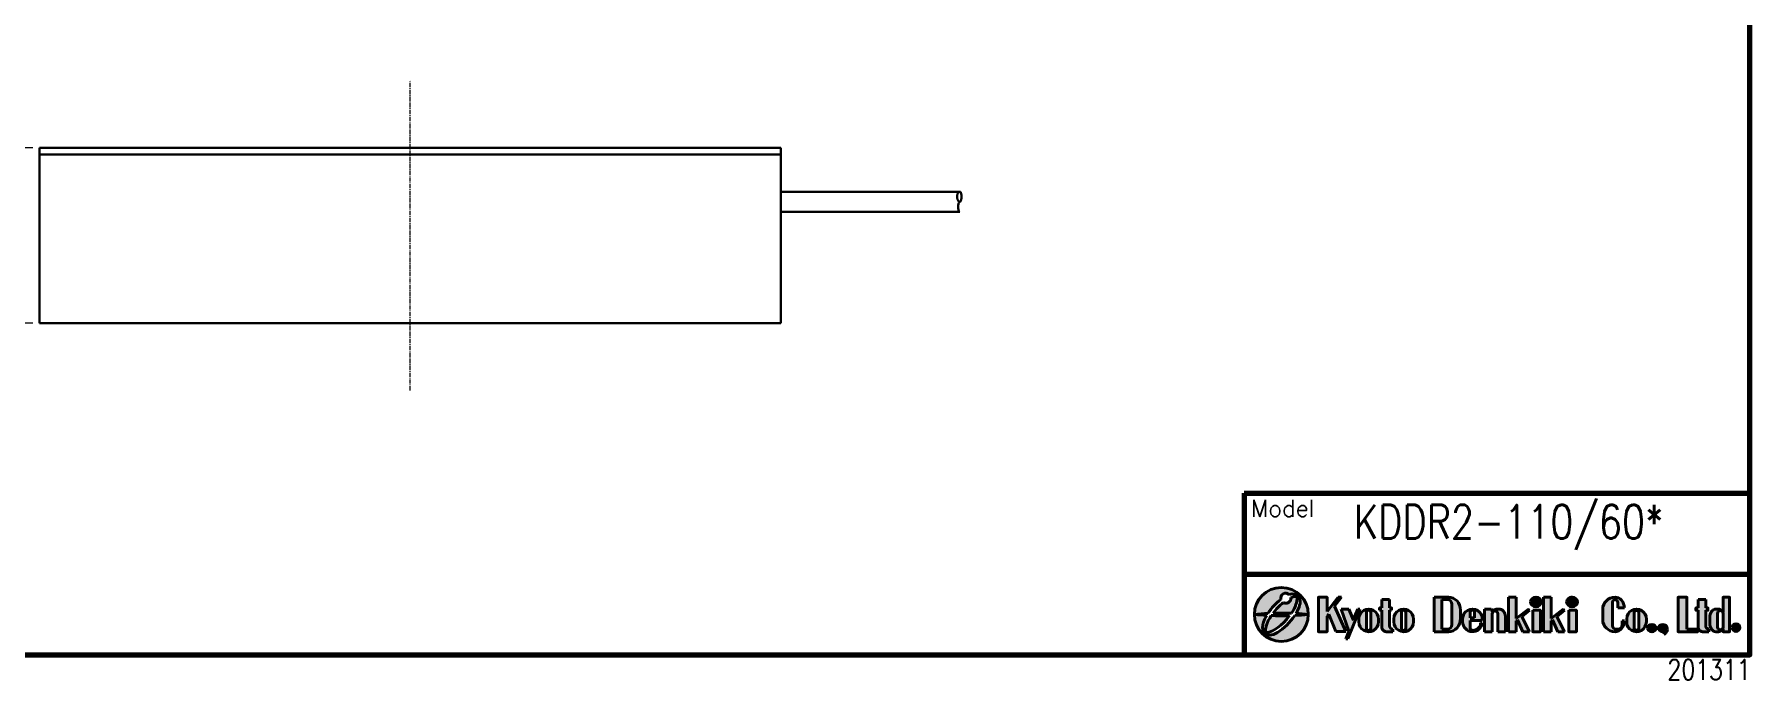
# Model space of a CAD drawing. Header units: millimetres. Extents: x 4 to 387, y 0 to 281.
# Drawn here: x 132.5 to 387, y 0.3 to 96.1 of the extents above; entities that cross this region are included whole.
import ezdxf

# ---------------------------------------------------------------- set-up
doc = ezdxf.new("R2010")
doc.units = ezdxf.units.MM
doc.linetypes.add('CENTER', pattern=[2, 1.25, -0.25, 0.25, -0.25])
doc.layers.get('0').update_dxf_attribs({"lineweight": 30})
doc.layers.get('Defpoints').update_dxf_attribs({"lineweight": 9})
for name, color, linetype, lineweight in [('0 @ 1', 7, 'Continuous', 30), ('2KD_寸法１', 7, 'Continuous', 15), ('2KD_寸法１ @ 1', 7, 'Continuous', 15), ('2KD_寸法１ @ 2', 7, 'Continuous', 15), ('AUX', 7, 'Continuous', 40)]:
    doc.layers.add(name, color=color, linetype=linetype, lineweight=lineweight)
doc.styles.get("Standard").update_dxf_attribs({"font": 'simplex.shx', "width": 0.8, "bigfont": 'extfont.shx'})
doc.dimstyles.new('KD-STD', dxfattribs={"dimscale": 0, "dimtxt": 2.5, "dimasz": 2.5, "dimexe": 1, "dimexo": 1, "dimgap": 1, "dimtad": 1, "dimdsep": 46, "dimtxsty": 'Standard', "dimblk": 'OPEN30', "dimcen": 0, "dimadec": 0, "dimazin": 0, "dimtfac": 1, "dimtmove": 0, "dimatfit": 3, "dimldrblk": 'OPEN30', "dimfxl": 1, "dimtfill": 1, "dimtolj": 1, "dimtzin": 0, "dimlwd": 15, "dimlwe": 15, "dimarcsym": 0})

# ---------------------------------------------------------------- blocks, each defined once
blk = doc.blocks.new('A$C58A435ED')
h = blk.add_hatch(color=256)
edge = h.paths.add_edge_path()
edge.add_ellipse((3.773587198117354, 4.196817087367676), major_axis=(2.361812504366488, 2.716954488801899), ratio=0.3819444444444653, start_angle=36.91420710907818, end_angle=132.4984448425061, ccw=False)
edge.add_arc((4.65000007218421, 6.399999378670387), 0.7500000000000107, 47.716325140725814, 192.9194600169402, ccw=False)
edge.add_ellipse((3.773587198117354, 4.196817087367676), major_axis=(2.361812504366659, 2.716954488802064), ratio=0.3819444444444362, start_angle=355.11932142212606, end_angle=374.4018947975413, ccw=False)
edge.add_ellipse((4.226412946251002, 3.803181669973355), major_axis=(2.361812504366308, 2.716954488802097), ratio=0.3819444444444228, start_angle=320.8704270941839, end_angle=364.8806785778694, ccw=False)
edge.add_arc((4.000000072180421, -35.9000006213288), 40.09999999999967, 84.27518954777139, 86.89867012710249, ccw=False)
edge.add_arc((4.000000072184041, 3.999999378670507), 3.999999999999948, 2.29e-13, 180.0000000000002)
edge.add_arc((4.000000072404037, -35.90000062387292), 40.10000000255265, 92.83887678115929, 95.7248104521737, ccw=False)
h = blk.add_hatch(color=256)
edge = h.paths.add_edge_path(flags=17)
edge.add_ellipse((3.773587198117354, 4.196817087367676), major_axis=(2.361812504366659, 2.716954488802064), ratio=0.3819444444444362, start_angle=310.1847318245495, end_angle=355.1193214221261)
edge.add_ellipse((4.226412946251002, 3.803181669973355), major_axis=(2.361812504366308, 2.716954488802097), ratio=0.3819444444444228, start_angle=364.8806785778694, end_angle=376.9172569597255)
edge.add_arc((4.64590059936633, 6.440648230716468), 0.7832318979547827, -118.93200922835058, 3.650290310823493, ccw=False)
edge.add_ellipse((4.226412946251002, 3.803181669973355), major_axis=(2.361812504366481, 2.716954488802258), ratio=0.3819444444443969, start_angle=39.80897284039416, end_angle=116.5044053354679)
edge.add_arc((4.000000072202564, -35.90000062130313), 40.09999999997294, 87.87584705466139, 91.76471786731457, ccw=False)
h = blk.add_hatch(color=256)
edge = h.paths.add_edge_path()
edge.add_arc((4.000000072184093, 3.999999378670505), 4, 180, 360)
edge.add_arc((4.000000072183813, 43.89999937867018), 40.09999999999969, 272.8388767810273, 275.7248104522239, ccw=False)
edge.add_ellipse((4.226412946251002, 3.803181669973355), major_axis=(2.361812504366427, 2.716954488802093), ratio=0.3819444444444074, start_angle=175.1193214221273, end_angle=312.49844484255107, ccw=False)
edge.add_ellipse((3.773587198117354, 4.196817087367676), major_axis=(2.361812504366707, 2.716954488802058), ratio=0.3819444444444306, start_angle=140.8704270940551, end_angle=184.8806785778792, ccw=False)
edge.add_arc((4.000000071549385, 43.89999937191472), 40.0999999932146, 264.27518954771597, 266.89867012749494, ccw=False)
h = blk.add_hatch(color=256)
edge = h.paths.add_edge_path(flags=17)
edge.add_ellipse((4.226412946251002, 3.803181669973355), major_axis=(2.361812504366427, 2.716954488802093), ratio=0.3819444444444074, start_angle=130.1847318245594, end_angle=175.1193214221273)
edge.add_ellipse((3.773587198117354, 4.196817087367676), major_axis=(2.361812504366707, 2.716954488802058), ratio=0.3819444444444306, start_angle=184.8806785778791, end_angle=296.5044053362664)
edge.add_arc((4.00000007189953, 43.89999937834407), 40.0999999996636, 267.87584705502576, 271.7647178677285, ccw=False)
blk.add_circle((4.000000072184093, 3.999999378670509), 4)
for centre, radius, start, end in [((4.65000007218407, 6.399999378670521), 0.7500000000000107, 46.19320078363318, 192.9194600169539), ((4.645900599366655, 6.44064823071632), 0.7832318979547827, 241.0679907715483, 3.650290310844553), ((4.000000072403906, -35.90000062387293), 40.10000000255266, 92.83887678115978, 95.72481045217431), ((4.000000071594456, 43.8999993719102), 40.09999999321459, 264.2751895476506, 266.8986701274294), ((4.000000072178096, 43.89999937833407), 40.09999999966357, 267.8758470546274, 271.7647178673098), ((4.000000072184036, -35.90000062130243), 40.09999999997295, 87.87584705463547, 91.76471786728702), ((4.000000072184093, 43.8999993786702), 40.09999999999969, 272.8388767810261, 275.7248104522234), ((4.000000072184093, -35.90000062132919), 40.09999999999969, 84.2751895477766, 86.89867012710823)]:
    blk.add_arc(centre, radius, start, end)
for centre, major_axis, ratio, start_param, end_param in [((3.773587198117354, 4.196817087367676), (2.361812504366488, 2.716954488801899), 0.3819444444444653, 1.100419841322928, 1.907443110207523), ((4.226412946251002, 3.803181669973355), (2.361812504366481, 2.716954488802258), 0.3819444444443969, 1.141079770981902, 1.759009101951536), ((3.773587198117354, 4.196817087367676), (2.361812504366659, 2.716954488802064), 0.3819444444444362, 5.024442884643541, 6.875096460284401), ((4.226412946251002, 3.803181669973355), (2.361812504366308, 2.716954488802097), 0.3819444444444228, 5.151329780016704, 6.969419591022086), ((3.773587198117354, 4.196817087367676), (2.361812504366706, 2.716954488802057), 0.3819444444444307, 2.009737126425152, 4.90060175554776), ((4.226412946251002, 3.803181669973355), (2.361812504366427, 2.716954488802093), 0.3819444444444074, 1.882850231053828, 5.04903576379776)]:
    blk.add_ellipse(centre, major_axis=major_axis, ratio=ratio, start_param=start_param, end_param=end_param)
blk = doc.blocks.new('A$C7F8063EA')
for points in [[(2.398777864283431, 4.829663306420513), (3.406328365880199, 6.169453883368078), (2.921754663084811, 6.169453883368085), (1.291720739670836, 4.051868400267174), (1.291720739670836, 6.170772863426478), (1.1133674889e-06, 6.170772863426471), (1.1133674889e-06, 1.050815427120141), (1.291720739670836, 1.050815427120141), (1.291720739670836, 3.357553768141244), (1.525719458847731, 3.668713634047847), (2.591814308545053, 1.057822508680139), (4.056205566284461, 1.057822508680146)], [(28.2337426024219, 6.170772863426464), (28.2337426024219, 1.050815427120142), (29.36610001997861, 1.050815427120141), (29.36610001997861, 2.640654124072921), (29.54453348874947, 2.786386900192896), (30.33980663270284, 1.050815427120113), (31.31894397160024, 1.050815427120113), (30.19566787494091, 3.318190840230171), (31.31251927078347, 4.230361945521053), (31.1496955754422, 4.408012072126442), (29.36610001997859, 2.99519422866465), (29.36610001997861, 6.170772863426463)], [(33.41618775227426, 6.170772863426464), (33.41618775227426, 1.050815427120142), (34.54854516983096, 1.050815427120141), (34.54854516983096, 2.640654124072923), (34.72697863860179, 2.786386900192901), (35.52225178255519, 1.050815427120127), (36.50138912145259, 1.05081542712012), (35.3781130247933, 3.318190840230151), (36.49496442063583, 4.23036194552105), (36.33214072529455, 4.408012072126442), (34.54854516983095, 2.995194228664646), (34.54854516983096, 6.170772863426464)], [(53.38047412418291, 6.170772863426464), (53.38047412418291, 1.050815427120141), (54.68106029502587, 1.050815427120141), (56.29751894606171, 1.050815427120142), (56.2975189460617, 1.410965188043746), (54.68106029502588, 1.410965188043746), (54.68106029502586, 6.170772863426464)], [(4.514313398489295, 1.134349005860251), (4.055858601252566, 5.019028322e-07), (4.378142334187486, 5.019028322e-07), (6.169417419713028, 4.408012072126439), (5.837386979518782, 4.40801207212644), (5.183398294731592, 2.789856714902839), (4.539052240885665, 4.408012072126438), (3.400905575323575, 4.408012072126438)], [(31.7998258105149, 4.229761809594492), (31.7998258105149, 1.050815427120141), (32.941005496245, 1.050815427120141), (32.941005496245, 4.229761809594492)], [(37.15768712419095, 4.229761809594491), (37.15768712419095, 1.050815427120141), (38.29886680992104, 1.050815427120141), (38.29886680992104, 4.229761809594492)]]:
    blk.add_hatch(color=256).paths.add_polyline_path(points)
h = blk.add_hatch(color=256)
edge = h.paths.add_edge_path()
edge.add_line((9.410215178256747, 4.230645526233281), (9.410215178256747, 1.759668284966215))
edge.add_ellipse((10.04980428069029, 1.75966828496621), major_axis=(4.547e-13, 0.7088528578460683), ratio=0.9022875415597713, start_angle=90.00000000003674, end_angle=180.0000000000367)
edge.add_line((10.04980428069029, 1.050815427120141), (11.02797277711079, 1.050815427120142))
edge.add_line((11.02797277711079, 1.050815427120142), (11.02797277711079, 1.40698119093291))
edge.add_ellipse((11.0280585437481, 1.935287182282309), major_axis=(2.477e-13, -0.528314164912672), ratio=0.9180339373020796, start_angle=270, end_angle=359.9999999999731, ccw=False)
edge.add_line((10.54304821080086, 1.93528718228209), (10.54304821080086, 4.230645526233274))
edge.add_line((10.54304821080086, 4.230645526233274), (10.86662624025985, 4.230645526233274))
edge.add_line((10.86662624025985, 4.230645526233274), (10.86662624025985, 4.585329156267562))
edge.add_line((10.86662624025985, 4.585329156267562), (10.54304821080086, 4.585329156267562))
edge.add_line((10.54304821080086, 4.585329156267562), (10.54304821080086, 5.814038219401482))
edge.add_line((10.54304821080086, 5.814038219401482), (9.410215178256747, 5.814038219401481))
edge.add_line((9.410215178256747, 5.814038219401481), (9.410215178256747, 4.585329156267562))
edge.add_line((9.410215178256747, 4.585329156267562), (9.089058107054825, 4.585329156267562))
edge.add_line((9.089058107054825, 4.585329156267562), (9.089058107054825, 4.230645526233274))
edge.add_line((9.089058107054825, 4.230645526233274), (9.410215178256747, 4.230645526233281))
h = blk.add_hatch(color=256)
edge = h.paths.add_edge_path()
edge.add_line((17.19864840931359, 1.050815427120141), (19.30238706350838, 1.050815427120141))
edge.add_ellipse((19.30238706350838, 2.973983978213254), major_axis=(0, -1.923168551093112), ratio=0.9305592290321637, start_angle=0, end_angle=90)
edge.add_line((21.09200930771249, 2.973983978213246), (21.09200930771249, 4.247604312333308))
edge.add_ellipse((19.30238706350838, 4.247604312333351), major_axis=(0, 1.923168551093112), ratio=0.9305592290321637, start_angle=270, end_angle=360)
edge.add_line((19.30238706350838, 6.170772863426464), (17.19864840931359, 6.170772863426464))
edge.add_line((17.19864840931359, 6.170772863426464), (17.19864840931359, 1.050815427120141))
edge = h.paths.add_edge_path(flags=16)
edge.add_line((18.32791822793343, 5.812326842775746), (19.14476182150094, 5.812326842775746))
edge.add_ellipse((19.14282603210222, 5.112001191007038), major_axis=(0, 0.7003256517687078), ratio=0.929745631167618, start_angle=270, end_angle=359.83893227171643, ccw=False)
edge.add_line((19.79395074722879, 5.112001191007015), (19.79395074722879, 2.109587099539584))
edge.add_ellipse((19.14282603210222, 2.109587099539567), major_axis=(0, -0.7003256517687078), ratio=0.929745631167618, start_angle=0.16106772828362637, end_angle=90, ccw=False)
edge.add_line((19.14476182150094, 1.409261447770859), (18.32791822793342, 1.409261447770859))
edge.add_line((18.32791822793342, 1.409261447770859), (18.32791822793343, 5.812326842775746))
h = blk.add_hatch(color=256)
edge = h.paths.add_edge_path()
edge.add_ellipse((32.28084409635221, 5.463593461529853), major_axis=(-0.8029901400914241, 0), ratio=0.8806825471307714, start_angle=0, end_angle=360)
h = blk.add_hatch(color=256)
edge = h.paths.add_edge_path()
edge.add_ellipse((37.63870541002825, 5.463593461529853), major_axis=(-0.8029901400914241, 0), ratio=0.8806825471307714, start_angle=0, end_angle=360)
h = blk.add_hatch(color=256)
edge = h.paths.add_edge_path()
edge.add_arc((44.03210335415496, 5.389742119339189), 0.4022708682637131, 0, 180, ccw=False)
edge.add_line((44.43437422241868, 5.389742119339189), (44.43437422241869, 4.585540193077122))
edge.add_line((44.43437422241869, 4.585540193077122), (45.39805205564927, 4.585540193077122))
edge.add_ellipse((44.03210335415496, 4.585540193077122), major_axis=(0, 1.585232670349341), ratio=0.8616707988949573, start_angle=270, end_angle=360)
edge.add_ellipse((44.03210335415496, 4.404088106452945), major_axis=(-1.843641580901476, 0), ratio=0.9582582511019692, start_angle=270.0000000000004, end_angle=360)
edge.add_line((42.18846177325349, 4.404088106452868), (42.18846177325349, 2.817500184093672))
edge.add_ellipse((44.03210335415496, 2.81750018409366), major_axis=(-1.843641580901476, 0), ratio=0.9582582511019692, start_angle=0, end_angle=89.99999999999957)
edge.add_ellipse((44.03210335415496, 2.639975360593325), major_axis=(0, -1.589159933473183), ratio=0.859541366934012, start_angle=0, end_angle=90)
edge.add_line((45.39805205564928, 2.639975360593325), (45.07598273930716, 2.639975360593325))
edge.add_line((45.07598273930716, 2.639975360593325), (45.07598273930716, 2.101617162536902))
edge.add_ellipse((44.45224876929251, 2.101617162536967), major_axis=(0, -0.68893955641488), ratio=0.9053536906204902, start_angle=0, end_angle=90, ccw=False)
edge.add_line((44.45224876929251, 1.412677606122088), (44.13368029113917, 1.412677606122088))
edge.add_ellipse((44.13368029113917, 1.929035216805459), major_axis=(4.547e-13, 0.5163576106833716), ratio=0.9757729814054631, start_angle=90.00000000005042, end_angle=180.0000000000504, ccw=False)
edge.add_line((43.62983248589126, 1.929035216805386), (43.62983248589126, 5.389742119339189))
h = blk.add_hatch(color=256)
edge = h.paths.add_edge_path()
edge.add_line((56.01527129174201, 4.230645526233274), (56.33642836294391, 4.230645526233274))
edge.add_line((56.33642836294391, 4.230645526233274), (56.33642836294392, 1.759668284966186))
edge.add_ellipse((56.97601746537748, 1.75966828496621), major_axis=(4.547e-13, 0.7088528578460683), ratio=0.9022875415597713, start_angle=90.00000000003674, end_angle=180.0000000000367)
edge.add_line((56.97601746537747, 1.050815427120141), (57.95418596179797, 1.050815427120141))
edge.add_line((57.95418596179797, 1.050815427120141), (57.95418596179797, 1.406981190932909))
edge.add_ellipse((57.95427172843528, 1.935287182282309), major_axis=(2.477e-13, -0.528314164912672), ratio=0.9180339373020796, start_angle=270, end_angle=359.9999999999731, ccw=False)
edge.add_line((57.46926139548805, 1.935287182282004), (57.46926139548805, 4.230645526233275))
edge.add_line((57.46926139548805, 4.230645526233275), (57.79283942494704, 4.230645526233274))
edge.add_line((57.79283942494704, 4.230645526233274), (57.79283942494704, 4.585329156267562))
edge.add_line((57.79283942494704, 4.585329156267562), (57.46926139548804, 4.585329156267562))
edge.add_line((57.46926139548804, 4.585329156267562), (57.46926139548805, 5.814038219401482))
edge.add_line((57.46926139548805, 5.814038219401482), (56.33642836294391, 5.814038219401482))
edge.add_line((56.33642836294391, 5.814038219401482), (56.33642836294394, 4.585329156267562))
edge.add_line((56.33642836294394, 4.585329156267562), (56.01527129174201, 4.585329156267562))
edge.add_line((56.01527129174201, 4.585329156267562), (56.01527129174201, 4.230645526233274))
h = blk.add_hatch(color=256)
edge = h.paths.add_edge_path()
edge.add_line((61.00913571780711, 6.170772863426463), (60.03930686129979, 6.170772863426464))
edge.add_line((60.03930686129979, 6.170772863426464), (60.0393068612998, 3.967246375105668))
edge.add_ellipse((59.37071800628541, 3.154375721908309), major_axis=(-4.11812363e-07, -1.253636350218062), ratio=0.7005460842986974, start_angle=140.5626067664118, end_angle=180.0000188213667)
edge.add_line((59.37071800628405, 4.408012072126439), (58.96088035646851, 4.408012072126439))
edge.add_ellipse((58.96088035646721, 3.154375721908309), major_axis=(4.11812363e-07, -1.253636350218062), ratio=0.7005460842986974, start_angle=179.9999811786333, end_angle=269.9999811786645)
edge.add_line((58.08265032018742, 3.154375721909497), (58.08265032018739, 2.304451777337887))
edge.add_ellipse((58.96088035646721, 2.304451777338201), major_axis=(4.11812363e-07, 1.253636350218062), ratio=0.7005460842986974, start_angle=90.00001882133549, end_angle=180.0000188213667)
edge.add_line((58.96088035646788, 1.050815427120141), (59.37071800628475, 1.050815427120141))
edge.add_ellipse((59.37071800628541, 2.304451777338201), major_axis=(-4.11812363e-07, 1.253636350218062), ratio=0.7005460842986974, start_angle=179.9999811786333, end_angle=219.4373932335881)
edge.add_line((60.03930686129979, 1.491581124140838), (60.03930686129979, 1.050815427120141))
edge.add_line((60.03930686129979, 1.050815427120141), (61.00913571780711, 1.050815427120141))
edge.add_line((61.00913571780711, 1.050815427120141), (61.00913571780711, 6.170772863426463))
h.paths.add_polyline_path([(60.03930686129979, 1.735331915351252, -1), (59.21817327816597, 1.735331915351252), (59.21817327816597, 3.761385435440615, -1), (60.03930686129979, 3.761385435440615)], flags=16)
h = blk.add_hatch(color=256)
h.paths.add_polyline_path([(6.000321070772656, 2.499626550424913, 0.9930558690252096), (8.918576991429632, 2.499862088220886), (8.918509413660729, 2.92878370181117, 1.006911414223633), (6.000321070772656, 2.948883291135963)])
h.paths.add_polyline_path([(7.130185689228994, 3.905856913461114, -1.045169310724598), (7.77891868472426, 3.87718728444978), (7.77891868472426, 1.587942342862924, -1.045169310724602), (7.130185689228994, 1.559272713851591)], flags=16)
h = blk.add_hatch(color=256)
h.paths.add_polyline_path([(12.65960897724608, 4.408012072126425), (12.63950891116084, 4.408012072126425, 0.4121976711162861), (11.19039555284587, 2.948883291135956), (11.19039555284587, 2.499626550424916, 0.9930558690252096), (14.10865147350284, 2.499862088220879), (14.10858389573397, 2.928783701811163, 0.416232331284715)])
h.paths.add_polyline_path([(12.32026017130221, 3.905856913461107, -1.045169310724598), (12.96899316679747, 3.877187284449773), (12.96899316679747, 1.587942342862917, -1.045169310724602), (12.32026017130221, 1.559272713851584)], flags=16)
h = blk.add_hatch(color=256)
edge = h.paths.add_edge_path()
edge.add_line((22.87629842648083, 4.408012072126447), (22.85619836039664, 4.408012072126439))
edge.add_arc((22.86624839343847, 2.948883291135963), 1.459163391357833, 90.39462957571416, 180)
edge.add_line((21.40708500208063, 2.948883291135963), (21.40708500208063, 2.506948753458312))
edge.add_arc((22.86992492511266, 2.513573222781768), 1.462854922406916, 180.2594621142477, 269.3397493728856)
edge.add_line((22.85306802025838, 1.050815427120134), (22.88678182996658, 1.050815427120134))
edge.add_arc((22.86992492511266, 2.513573222781772), 1.462854922406917, 270.6602506271005, 354.2193550323094)
edge.add_line((24.32534092273761, 2.366234165273212), (24.07787818271213, 2.366234165273212))
edge.add_ellipse((22.87629842648084, 2.366234165273212), major_axis=(-1.201579756231282, 0), ratio=0.9416571348462468, start_angle=90.17744929209329, end_angle=180, ccw=False)
edge.add_arc((22.86194962053696, 1.55927271385159), 0.3249999999999886, 179.9999999999999, 276.5641418440151, ccw=False)
edge.add_line((22.53694962053697, 1.559272713851591), (22.53694962053698, 2.732564813656352))
edge.add_line((22.53694962053698, 2.732564813656352), (24.32530421539708, 2.732846573795441))
edge.add_line((24.32530421539708, 2.732846573795441), (24.32527334496871, 2.92878370181117))
edge.add_arc((22.86624839343845, 2.948883291135975), 1.459163391357833, 359.2107408485284, 449.6053704242639)
h.paths.add_polyline_path([(22.53694962053697, 3.091152624663407), (22.53694962053697, 3.905856913461114, -1.045169310724599), (23.18568261603224, 3.877187284449781), (23.18568261603223, 3.091152624663408)], flags=16)
h = blk.add_hatch(color=256)
edge = h.paths.add_edge_path()
edge.add_line((24.66529301484071, 4.408012072126438), (24.6652930148407, 1.050815427120141))
edge.add_line((24.6652930148407, 1.050815427120141), (25.7938026291772, 1.050815427120141))
edge.add_line((25.7938026291772, 1.050815427120141), (25.79380262917721, 3.722369965857063))
edge.add_ellipse((26.21745473022793, 3.722369965857069), major_axis=(0.3767525711955679, 0.2169528969146351), ratio=0.9078835970869166, start_angle=60.06451933352412, end_angle=150.0645193335241, ccw=False)
edge.add_ellipse((26.21745473022793, 3.722369965857069), major_axis=(0, 0.4036375748992214), ratio=0.9656734174228072, start_angle=270, end_angle=360, ccw=False)
edge.add_line((26.60723680658112, 3.722369965857049), (26.60723680658112, 1.050815427120141))
edge.add_line((26.60723680658112, 1.050815427120141), (27.74030374813492, 1.050815427120142))
edge.add_line((27.74030374813492, 1.050815427120142), (27.74030374813492, 3.358657917323952))
edge.add_ellipse((26.76900827813415, 3.358657917323853), major_axis=(0, 1.049354154802585), ratio=0.9256126404564504, start_angle=270, end_angle=360)
edge.add_ellipse((26.76900827813415, 4.015239595457842), major_axis=(-0.9752056489569438, 0), ratio=0.4027586151584507, start_angle=270, end_angle=360)
edge.add_line((25.79380262917721, 4.015239595457812), (25.79380262917721, 4.232333820707942))
edge.add_line((25.79380262917721, 4.232333820707942), (25.63367631766278, 4.408012072126439))
edge.add_line((25.63367631766278, 4.408012072126439), (24.66529301484071, 4.408012072126438))
h = blk.add_hatch(color=256)
h.paths.add_polyline_path([(45.74534481770922, 2.499626550424377, 0.4093568311612341), (47.19052061992356, 1.05081542712012), (47.21842329482851, 1.05081542712012, 0.4094039504209535), (48.6636007383662, 2.499862088220879), (48.66353316059729, 2.928783701811163, 1.006911414223785), (45.74534481770922, 2.948883291135956)])
h.paths.add_polyline_path([(46.87520943616556, 3.905856913461107, -1), (47.52520943616554, 3.905856913461107), (47.52520943616554, 1.559272713851584, -1), (46.87520943616556, 1.559272713851584)], flags=16)
h = blk.add_hatch(color=256)
edge = h.paths.add_edge_path()
edge.add_ellipse((49.47965902708938, 1.582242384970413), major_axis=(-0.6495263368888118, 0), ratio=0.8208718778531608, start_angle=0, end_angle=360)
h = blk.add_hatch(color=256)
edge = h.paths.add_edge_path()
edge.add_ellipse((51.10382881327996, 1.582242384970413), major_axis=(-0.6495263368888118, 0), ratio=0.8208718778531608, start_angle=178.5690149176314, end_angle=477.542772379198)
edge.add_ellipse((51.25689893715616, 1.101706482423878), major_axis=(0, -0.4085205769865751), ratio=0.251102208153783, start_angle=0, end_angle=84.64326370635717, ccw=False)
edge.add_ellipse((51.25689893715616, 1.413106612160845), major_axis=(0, -0.7199207067235417), ratio=0.7312706617840086, start_angle=0, end_angle=90)
edge.add_ellipse((51.69606463323384, 1.413106612160845), major_axis=(0, 0.2018800132245815), ratio=0.432391469396966, start_angle=270, end_angle=339.5603886802153)
edge.add_ellipse((51.69606463323384, 1.413106612160845), major_axis=(0, 0.2018800132245815), ratio=0.432391469396966, start_angle=339.5603886802153, end_angle=340.2548236015122, ccw=False)
h = blk.add_hatch(color=256)
edge = h.paths.add_edge_path()
edge.add_ellipse((61.97248607229494, 1.654709356403827), major_axis=(-0.5819461302032778, 0), ratio=0.9599134801484431, start_angle=0, end_angle=360)
for p, q in [((1.1133674889e-06, 6.170772863426464), (1.291720739670836, 6.170772863426464)), ((2.921754663084811, 6.169453883368078), (1.291720739670836, 4.05186840026716)), ((3.406328365880199, 6.169453883368078), (2.398777864283459, 4.82966330642052)), ((2.921754663084811, 6.169453883368078), (3.406328365880199, 6.169453883368078)), ((9.410215178256747, 5.814038219401481), (10.54304821080086, 5.814038219401481)), ((9.410215178256747, 5.814038219401481), (9.410215178256747, 4.585329156267562)), ((10.54304821080086, 5.814038219401481), (10.54304821080086, 4.585329156267562)), ((17.19864840931359, 6.170772863426464), (19.30238706350838, 6.170772863426464)), ((17.19864840931359, 1.050815427120141), (17.19864840931359, 6.170772863426464)), ((17.19864840931359, 1.050815427120141), (17.19864840931359, 6.170772863426464)), ((17.19864840931359, 6.170772863426464), (19.30238706350838, 6.170772863426464)), ((18.32791822793342, 5.812326842775746), (18.32791822793342, 1.406412450844982)), ((18.32791822793342, 1.406412450844982), (18.32791822793342, 5.812326842775746)), ((18.32791822793342, 5.812326842775746), (19.1447947662723, 5.812326842775746)), ((19.79395074722879, 5.112001191007038), (19.79395074722879, 2.109587099539567)), ((28.2337426024219, 6.170772863426456), (29.36610001997861, 6.170772863426456)), ((28.2337426024219, 6.170772863426456), (28.2337426024219, 1.050815427120141)), ((29.36610001997861, 6.170772863426464), (28.2337426024219, 6.170772863426464)), ((29.36610001997861, 2.995194228664651), (29.36610001997861, 6.170772863426464)), ((33.41618775227426, 6.170772863426449), (34.54854516983096, 6.170772863426456)), ((33.41618775227426, 6.170772863426449), (33.41618775227426, 1.050815427120141)), ((34.54854516983096, 6.170772863426464), (33.41618775227426, 6.170772863426464)), ((34.54854516983096, 2.995194228664665), (34.54854516983096, 6.170772863426464)), ((37.46328924620457, 6.170772863426449), (37.63870541002825, 6.170772863426449)), ((37.46328924620457, 6.153692582305005), (37.46328924620457, 6.170772863426464)), ((43.62983248589126, 5.389742119339189), (43.62983248589126, 1.929035216805459)), ((43.62983248589126, 5.389742119339189), (43.62983248589126, 1.929035216805459)), ((44.43437422241868, 4.585540193077122), (44.43437422241868, 5.389742119339189)), ((44.43437422241868, 4.585540193077122), (44.43437422241868, 5.389742119339189)), ((53.38047412418291, 6.170772863426456), (54.68106029502587, 6.170772863426456)), ((56.33642836294393, 5.814038219401481), (57.46926139548804, 5.814038219401481)), ((56.33642836294393, 5.814038219401481), (56.33642836294393, 4.585329156267562)), ((57.46926139548804, 5.814038219401481), (57.46926139548804, 4.585329156267562)), ((60.03930686129982, 6.170772863426464), (61.00913571780711, 6.170772863426464)), ((60.03930686129976, 6.170772863426464), (61.00913571780711, 6.170772863426464)), ((1.525719458847731, 3.668713634047854), (1.291720739670836, 3.357553768141229)), ((2.591814308545053, 1.057822508680146), (1.525719458847731, 3.668713634047854)), ((4.056205566284461, 1.057822508680146), (2.398777864283459, 4.82966330642052)), ((3.400905575323577, 4.408012072126439), (4.514313398489292, 1.134349005860258)), ((3.400905575323577, 4.408012072126439), (4.539052240885666, 4.408012072126439)), ((3.400905575323577, 4.408012072126439), (4.539052240885666, 4.408012072126439)), ((4.378142334187486, 5.019028322e-07), (6.169417419713028, 4.408012072126439)), ((4.539052240885666, 4.408012072126439), (5.187514291777461, 2.779520153314024)), ((5.183398294731603, 2.789856714902867), (5.837386979518782, 4.408012072126439)), ((5.837386979518782, 4.408012072126439), (6.169417419713028, 4.408012072126439)), ((6.000321070772656, 2.948883291135963), (6.000321070772656, 2.52019769210505)), ((8.918509413660729, 2.92878370181117), (8.918576991429632, 2.499862088220886)), ((9.089058107054825, 4.585329156267562), (9.089058107054825, 4.230645526233274)), ((9.089058107054825, 4.585329156267562), (9.089058107054825, 4.230645526233274)), ((9.089058107054825, 4.230645526233274), (9.410215178256777, 4.230645526233281)), ((9.089058107054825, 4.230645526233274), (9.410215178256747, 4.230645526233281)), ((9.410215178256747, 4.230645526233281), (9.410215178256747, 1.75966828496621)), ((10.54304821080089, 4.230645526233281), (10.86662624025985, 4.230645526233274)), ((10.54304821080086, 4.230645526233274), (10.86662624025985, 4.230645526233274)), ((10.54304821080086, 4.230645526233274), (10.54304821080086, 1.935287182282081)), ((11.19039555284587, 2.948883291135956), (11.19039555284587, 2.520197692105043)), ((12.63950891116065, 4.408012072126425), (12.65960897724608, 4.408012072126425)), ((14.10858389573397, 2.928783701811163), (14.10865147350284, 2.499862088220879)), ((21.09200930771249, 4.247604312333351), (21.09200930771249, 2.973983978213254)), ((21.40708500208063, 2.948883291135963), (21.40708500208063, 2.52019769210505)), ((22.53694962053697, 3.091152624663408), (23.18568261603224, 3.091152624663408)), ((22.53694962053697, 2.732564813656352), (24.32530421539713, 2.732846573795441)), ((22.85619836039692, 4.408012072126439), (22.87629842648084, 4.408012072126446)), ((24.32527334496871, 2.92878370181117), (24.32530421539707, 2.732846573795441)), ((24.6652930148407, 4.408012072126439), (25.63367631766278, 4.408012072126439)), ((24.6652930148407, 1.050815427120141), (24.6652930148407, 4.408012072126439)), ((24.6652930148407, 4.408012072126439), (25.63367631766278, 4.408012072126439)), ((24.6652930148407, 4.408012072126439), (25.63367631766278, 4.408012072126439)), ((24.6652930148407, 1.050815427120141), (24.6652930148407, 4.408012072126439)), ((24.6652930148407, 4.408012072126439), (25.63367631766278, 4.408012072126439)), ((25.79380262917721, 4.232333820707935), (25.63367631766278, 4.408012072126439)), ((25.79380262917721, 4.232333820707935), (25.63367631766278, 4.408012072126439)), ((25.79380262917721, 4.015239595457842), (25.79380262917721, 4.232333820707935)), ((25.79380262917721, 4.015239595457842), (25.79380262917721, 4.232333820707935)), ((25.79380262917721, 4.232333820707935), (25.79380262917721, 4.015239595457842)), ((25.79380262917721, 1.050815427120141), (25.79380262917721, 3.722369965857069)), ((25.79380262917721, 1.050815427120141), (25.79380262917721, 3.722369965857097)), ((26.60723680658112, 1.050815427120134), (26.60723680658112, 3.722369965857069)), ((26.60723680658112, 1.050815427120141), (26.60723680658112, 3.722369965857069)), ((27.74030374813492, 1.050815427120141), (27.74030374813492, 3.358657917323853)), ((27.74030374813492, 1.050815427120141), (27.74030374813492, 3.358657917323853)), ((31.15275941671871, 4.410438995434105), (29.36610001997861, 2.995194228664651)), ((29.54453348874949, 2.786386900192916), (29.36610001997861, 2.640654124072923)), ((29.36610001997861, 1.050815427120141), (29.36610001997861, 2.640654124072923)), ((30.33980663270282, 1.050815427120156), (29.54453348874947, 2.786386900192908)), ((31.31251927078347, 4.230361945521053), (30.19566787494091, 3.318190840230172)), ((31.31894397160022, 1.050815427120141), (30.19566787494091, 3.318190840230172)), ((31.1496955754422, 4.408012072126439), (31.31251927078347, 4.230361945521053)), ((36.33520456657107, 4.410438995434105), (34.54854516983096, 2.995194228664651)), ((34.72697863860179, 2.786386900192901), (34.54854516983096, 2.640654124072923)), ((34.54854516983096, 1.050815427120141), (34.54854516983096, 2.640654124072931)), ((35.52225178255517, 1.050815427120156), (34.72697863860179, 2.786386900192894)), ((36.49496442063583, 4.230361945521053), (35.37811302479332, 3.318190840230172)), ((36.50138912145258, 1.050815427120141), (35.3781130247933, 3.318190840230165)), ((36.33214072529455, 4.408012072126439), (36.49496442063583, 4.230361945521053)), ((37.46328924620457, 4.756414059633243), (37.46328924620457, 4.773494340754702)), ((42.18846177325349, 4.404088106452945), (42.18846177325349, 4.408012072126439)), ((42.18846177325349, 4.404088106452945), (42.18846177325349, 2.81750018409366)), ((45.39805205564926, 4.585540193077122), (44.43437422241868, 4.585540193077122)), ((44.43437422241868, 4.585540193077122), (45.39805205564926, 4.585540193077122)), ((45.39805205564926, 2.639975360593325), (45.07598273930716, 2.639975360593325)), ((45.07598273930716, 2.639975360593325), (45.07598273930716, 2.101617162536967)), ((45.39805205564926, 2.639975360593325), (45.07598273930716, 2.639975360593325)), ((45.07598273930716, 2.639975360593325), (45.07598273930716, 2.101617162536967)), ((45.74534481770922, 2.948883291135956), (45.74534481770922, 2.520197692105043)), ((48.66353316059729, 2.928783701811163), (48.6636007383662, 2.499862088220879)), ((56.01527129174201, 4.585329156267562), (56.01527129174201, 4.230645526233274)), ((56.01527129174201, 4.585329156267562), (56.01527129174201, 4.230645526233274)), ((56.01527129174201, 4.230645526233274), (56.33642836294393, 4.230645526233274)), ((56.01527129174201, 4.230645526233274), (56.33642836294393, 4.230645526233274)), ((56.33642836294391, 4.230645526233274), (56.33642836294393, 1.75966828496621)), ((57.46926139548804, 4.230645526233274), (57.79283942494704, 4.230645526233274)), ((57.46926139548804, 4.230645526233274), (57.79283942494704, 4.230645526233274)), ((57.46926139548804, 4.230645526233274), (57.46926139548804, 1.935287182282081)), ((58.08265032018744, 3.15437543341477), (58.08265032018744, 2.379255401949649)), ((58.08265032018744, 3.15437543341477), (58.08265032018738, 2.304451777338201)), ((59.37071800628473, 4.408012072126439), (58.9608803564679, 4.408012072126439)), ((59.21817327816597, 3.761385435440615), (59.21817327816597, 1.735331915351252)), ((59.21817327816597, 3.761385435440615), (59.21817327816597, 1.735331915351252)), ((1.1133674889e-06, 1.050815427120141), (1.291720739670836, 1.050815427120141)), ((4.056205566284461, 1.057822508680146), (2.591814308545053, 1.057822508680146)), ((4.055858601252566, 5.019028322e-07), (4.514313398489292, 1.134349005860244)), ((4.055858601252566, 5.019028322e-07), (4.378142334187486, 5.019028322e-07)), ((10.04980428069021, 1.050815427120141), (11.0280585437481, 1.050815427120134)), ((11.0280585437481, 1.050815427120141), (10.04980428068984, 1.050815427120141)), ((11.02797277711079, 1.406973017369637), (11.02797277711079, 1.050815427120141)), ((11.0280585437481, 1.406973017369637), (11.0280585437481, 1.050815427120141)), ((11.0280585437481, 1.050815427120141), (11.0280585437481, 1.050815427120141)), ((12.65960897724611, 1.050815427120141), (12.66347402996737, 1.050815427120141)), ((17.19864840931359, 1.050815427120141), (19.30238706350838, 1.050815427120141)), ((17.19864840931359, 1.050815427120141), (19.30099920337989, 1.050815427120141)), ((18.32791822793342, 1.409261447770859), (19.1447947662723, 1.409261447770859)), ((22.85306802025866, 1.050815427120134), (22.88678182996648, 1.050815427120134)), ((22.87629842648084, 1.050815427120141), (22.87629842648084, 1.050732184770311)), ((24.07787818271214, 2.366234165273212), (24.32530713385319, 2.366234165273212)), ((24.6652930148407, 1.05081542712012), (25.79380262917721, 1.050815427120113)), ((24.6652930148407, 1.050815427120141), (25.79380262917724, 1.050815427120141)), ((26.60723680658112, 1.050815427120113), (27.74030374813492, 1.050815427120113)), ((26.60723680658112, 1.050815427120141), (27.74030374813492, 1.050815427120141)), ((28.2337426024219, 1.050815427120113), (29.36610001997861, 1.050815427120113)), ((28.2337426024219, 1.050815427120141), (29.36610001997861, 1.050815427120141)), ((30.33980663270282, 1.050815427120113), (31.31894397160022, 1.050815427120113)), ((31.7998258105149, 1.050815427120113), (32.941005496245, 1.050815427120113)), ((33.41618775227426, 1.050815427120113), (34.54854516983096, 1.050815427120127)), ((33.41618775227426, 1.050815427120141), (34.54854516983096, 1.050815427120141)), ((35.52225178255517, 1.050815427120127), (36.50138912145258, 1.05081542712012)), ((37.15768712419095, 1.05081542712012), (38.29886680992104, 1.05081542712012)), ((44.13368029113871, 1.412677606122088), (44.45224876929251, 1.412677606122088)), ((44.13368029113871, 1.412677606122088), (44.45224876929251, 1.412677606122088)), ((47.19052061992352, 1.05081542712012), (47.21842329482825, 1.05081542712012)), ((51.75313746120725, 1.568439477701531), (51.75313746120725, 1.565858952031305)), ((53.38047412418291, 1.05081542712012), (56.2975189460617, 1.050815427120127)), ((54.68106029502587, 1.410965188043746), (54.68106029502587, 2.006455426485672)), ((57.95427172843528, 1.050815427120141), (56.97601746537703, 1.050815427120141)), ((57.95418596179797, 1.406973017369637), (57.95418596179797, 1.050815427120141)), ((57.95427172843528, 1.406973017369637), (57.95427172843528, 1.050815427120141)), ((57.95427172843528, 1.050815427120141), (57.95427172843528, 1.406973017369637)), ((58.9608803564679, 1.050815427120141), (59.37071800628473, 1.050815427120141)), ((61.00913571780711, 1.050815427120141), (61.00913571780711, 1.97190299927297)), ((61.00913571780711, 1.050815427120141), (61.00913571780711, 1.97190299927297)), ((61.97248607229494, 2.21678994684953), (61.97248607229494, 2.213327291506175)), ((61.97248607229494, 1.09609142130148), (61.97248607229494, 1.092628765958124)), ((62.55442102239681, 1.658172011747183), (62.55905113449353, 1.658172011747183))]:
    blk.add_line(p, q)
for points in [[(1.291720739670836, 3.357553768141229), (1.291720739670836, 1.050815427120141), (1.1133674889e-06, 1.050815427120141), (1.1133674889e-06, 6.170772863426464), (1.291720739670836, 6.170772863426464), (1.291720739670836, 4.05186840026716)], [(54.68106029502587, 1.050815427120141), (53.38047412418291, 1.050815427120141), (53.38047412418291, 6.170772863426464), (54.68106029502587, 6.170772863426464), (54.68106029502587, 1.410965188043746)], [(60.03930686129979, 3.967246375105659), (60.03930686129979, 6.170772863426464), (61.00913571780711, 6.170772863426464), (61.00913571780711, 1.050815427120141), (60.03930686129979, 1.050815427120141), (60.03930686129979, 1.49158112414085)], [(60.03930686129979, 3.967246375105659), (60.03930686129979, 6.170772863426464), (61.00913571780711, 6.170772863426464), (61.00913571780711, 1.050815427120141), (60.03930686129979, 1.050815427120141), (60.03930686129979, 1.49158112414085)], [(7.130185689228994, 3.905856913461114), (7.130185689228994, 1.559272713851591)], [(7.77891868472426, 1.530603084840258), (7.77891868472426, 3.934526542472447)], [(9.089058107054825, 4.230645526233274), (9.089058107054825, 4.585329156267562), (9.410215178256747, 4.585329156267562)], [(9.089058107054825, 4.230645526233274), (9.089058107054825, 4.585329156267562), (9.410215178256747, 4.585329156267562)], [(10.54304821080086, 4.585329156267562), (10.86662624025985, 4.585329156267562), (10.86662624025985, 4.230645526233274)], [(10.54304821080086, 4.585329156267562), (10.86662624025985, 4.585329156267562), (10.86662624025985, 4.230645526233274)], [(12.32026017130221, 3.905856913461107), (12.32026017130221, 1.559272713851584)], [(12.96899316679747, 1.530603084840251), (12.96899316679747, 3.93452654247244)], [(22.53694962053697, 3.905856913461114), (22.53694962053697, 3.091152624663408)], [(22.53694962053697, 2.732564813656352), (22.53694962053697, 1.559272713851591)], [(23.18568261603224, 3.091152624663408), (23.18568261603224, 3.934526542472447)], [(46.87520943616556, 3.905856913461107), (46.87520943616556, 1.559272713851584)], [(47.52520943616554, 3.905856913461107), (47.52520943616554, 1.559272713851584)], [(56.33642836294393, 4.230645526233274), (56.01527129174201, 4.230645526233274), (56.01527129174201, 4.585329156267562), (56.33642836294393, 4.585329156267562)], [(56.33642836294393, 4.230645526233274), (56.01527129174201, 4.230645526233274), (56.01527129174201, 4.585329156267562), (56.33642836294393, 4.585329156267562)], [(57.46926139548804, 4.585329156267562), (57.79283942494704, 4.585329156267562), (57.79283942494704, 4.230645526233274), (57.46926139548804, 4.230645526233274)], [(57.46926139548804, 4.585329156267562), (57.79283942494704, 4.585329156267562), (57.79283942494704, 4.230645526233274), (57.46926139548804, 4.230645526233274)], [(60.03930686129979, 1.735331915351252), (60.03930686129979, 3.761385435440615)], [(60.03930686129979, 1.735331915351252), (60.03930686129979, 3.761385435440615)], [(54.68106029502587, 1.050815427120141), (56.2975189460617, 1.050815427120141), (56.2975189460617, 1.410965188043746), (54.68106029502587, 1.410965188043746)]]:
    blk.add_lwpolyline(points)
for points in [[(31.7998258105149, 4.229761809594492), (32.941005496245, 4.229761809594492), (32.941005496245, 1.050815427120141), (31.7998258105149, 1.050815427120141)], [(37.15768712419095, 4.229761809594492), (38.29886680992104, 4.229761809594492), (38.29886680992104, 1.050815427120141), (37.15768712419095, 1.050815427120141)]]:
    blk.add_lwpolyline(points, close=True)
for centre, radius, start, end in [((44.03210335415496, 5.389742119339189), 0.4022708682637131, 0, 180), ((7.45948446213049, 2.948883291135963), 1.459163391357833, 359.2107408485284, 180), ((7.455185689228983, 3.905856913461114), 0.3249999999999886, 354.939117891124, 180), ((12.6495589442037, 2.948883291135956), 1.459163391357833, 359.2107408485284, 180), ((12.6452601713022, 3.905856913461107), 0.3249999999999886, 354.939117891124, 180), ((22.86624839343847, 2.948883291135963), 1.459163391357833, 359.2107408485284, 180), ((22.86194962053696, 3.905856913461114), 0.3249999999999886, 354.939117891124, 180), ((47.20450820906705, 2.948883291135956), 1.459163391357833, 359.2107408485284, 180), ((47.20020943616555, 3.9058569134611), 0.3249999999999744, 1.6284e-12, 179.9999999999984), ((59.62874006973288, 3.761385435440615), 0.4105667915669074, 0, 180), ((7.459448210439177, 2.509912121264207), 1.459163391357833, 179.596121528961, 359.6053704242273), ((7.455185689228983, 1.559272713851591), 0.3249999999999886, 180, 5.060882108875975), ((12.64952269251239, 2.5099121212642), 1.459163391357833, 179.596121528961, 359.6053704242273), ((12.6452601713022, 1.559272713851584), 0.3249999999999886, 180, 5.060882108875975), ((22.86992492511266, 2.513573222781772), 1.462854922406916, 179.7405378857588, 354.2193550323095), ((22.86194962053696, 1.559272713851591), 0.3249999999999886, 180, 273.1489861303093), ((47.20447195737574, 2.5099121212642), 1.459163391357833, 179.596121528961, 359.6053704242273), ((47.20020943616555, 1.559272713851591), 0.3250000000000028, 180.0000000000016, 359.9999999999984), ((59.62874006973288, 1.735331915351252), 0.4105667915669074, 180, 0)]:
    blk.add_arc(centre, radius, start, end)
for centre, major_axis, ratio, start_param, end_param in [((19.14282603210222, 5.112001191007038), (0, 0.7003256517687078), 0.929745631167618, 4.712388980384689, 6.280161726404779), ((19.30238706350838, 4.247604312333351), (0, 1.923168551093112), 0.9305592290321637, 4.712388980384689, 6.283185307179586), ((44.03210335415496, 4.404088106452945), (-1.843641580901476, 0), 0.9582582511019692, 4.712388980384696, 6.283185307179586), ((44.03210335415496, 4.585540193077122), (0, 1.585232670349341), 0.8616707988949573, 4.712388980384689, 6.283185307179586), ((26.76900827813415, 4.015239595457842), (-0.9752056489569438, 0), 0.4027586151584507, 4.712388980384689, 6.283185307179586), ((26.21745473022793, 3.722369965857069), (0, 0.4036375748992214), 0.9656734174228072, 4.712388980384689, 6.283185307179586), ((26.76900827813415, 3.358657917323853), (0, 1.049354154802585), 0.9256126404564504, 4.712388980384689, 6.283185307179586), ((44.03210335415496, 2.639975360593325), (0, -1.589159933473183), 0.859541366934012, 0, 1.570796326794896), ((58.96088035646721, 3.154375721908309), (4.11812363e-07, -1.253636350218062), 0.7005460842986974, 3.141592184677289, 4.712388750259312), ((10.04980428069029, 1.75966828496621), (4.547e-13, 0.7088528578460683), 0.9022875415597713, 1.570796326795475, 3.141592653590503), ((11.0280585437481, 1.935287182282309), (2.477e-13, -0.528314164912672), 0.9180339373020796, 4.712388980384689, 6.283185307179075), ((22.87629842648084, 2.366234165273212), (-1.201579756231282, 0), 0.9416571348462468, 1.573712710059326, 3.141592653589793), ((44.13368029113917, 1.929035216805459), (4.547e-13, 0.5163576106833716), 0.9757729814054631, 1.570796326795755, 3.141592653590695), ((44.45224876929251, 2.101617162536967), (0, -0.68893955641488), 0.9053536906204902, 0, 1.570796326794896), ((51.10382881327996, 1.582242384970413), (-0.6495263368888118, 0), 0.8208718778531608, 3.111170258810619, 8.258473397439543), ((51.25689893715616, 1.413106612160845), (0, -0.7199207067235417), 0.7312706617840083, 0, 1.570796326794896), ((51.25689893715616, 1.101706482423878), (0, -0.4085205769865751), 0.251102208153783, 0, 1.547255815396282), ((51.69606463323384, 1.413106612160845), (0, 0.2018800132245815), 0.432391469396966, 4.712388980384689, 5.590339793167556), ((56.97601746537748, 1.75966828496621), (4.547e-13, 0.7088528578460683), 0.9022875415597713, 1.570796326795475, 3.141592653590503), ((57.95427172843528, 1.935287182282309), (2.477e-13, -0.528314164912672), 0.9180339373020796, 4.712388980384689, 6.283185307179075), ((59.37071800628541, 2.304451777338201), (-4.11812363e-07, 1.253636350218062), 0.7005460842986974, 3.141592184677289, 4.006894410555345)]:
    blk.add_ellipse(centre, major_axis=major_axis, ratio=ratio, start_param=start_param, end_param=end_param)
for centre, major_axis, ratio in [((32.28084409635221, 5.463593461529853), (-0.8029901400914241, 0), 0.8806825471307714), ((37.63870541002825, 5.463593461529853), (-0.8029901400914241, 0), 0.8806825471307714), ((49.47965902708938, 1.582242384970413), (-0.6495263368888118, 0), 0.8208718778531608), ((61.97248607229494, 1.654709356403827), (-0.5819461302032778, 0), 0.9599134801484431)]:
    blk.add_ellipse(centre, major_axis=major_axis, ratio=ratio)
at = {"extrusion": (0, 0, -1)}
for centre, major_axis, ratio, start_param, end_param in [((19.30238706350838, 2.973983978213254), (0, -1.923168551093112), 0.9305592290321637, 4.712388980384689, 6.283185307179586), ((26.21745473022793, 3.722369965857069), (0.3767525711955679, 0.2169528969146351), 0.9078835970869166, 3.706835372577473, 5.194113386768802), ((44.03210335415496, 2.81750018409366), (-1.843641580901476, 0), 0.9582582511019692, 4.712388980384696, 6.283185307179586), ((59.37071800628541, 3.154375721908309), (-4.11812363e-07, -1.253636350218062), 0.7005460842986974, 3.141592184677289, 4.006894410555345), ((19.14282603210222, 2.109587099539567), (0, -0.7003256517687078), 0.929745631167618, 4.712388980384689, 6.280161726404779), ((58.96088035646721, 2.304451777338201), (4.11812363e-07, 1.253636350218062), 0.7005460842986974, 3.141592184677289, 4.712388750259312)]:
    blk.add_ellipse(centre, major_axis=major_axis, ratio=ratio, start_param=start_param, end_param=end_param, dxfattribs=at)
blk = doc.blocks.new('_Open30')
at = {"lineweight": -2}
for p, q in [((-1, 0.26794919), (0, 0)), ((0, 0), (-1, -0.26794919)), ((0, 0), (-1, 0))]:
    blk.add_line(p, q, dxfattribs=at)
blk = doc.blocks.new('*D60')
at = {"layer": '2KD_寸法１', "color": 0, "lineweight": 15}
for p, q in [((131.2430728919611, 79.26338007933242), (105.4150024537944, 79.26338007933242)), ((107.4150024537944, 74.26338007933242), (107.4150024537944, 58.26338007933252)), ((131.2430705768095, 53.26338007933252), (105.4150024537944, 53.26338007933252))]:
    blk.add_line(p, q, dxfattribs=at)
at = {"layer": 'Defpoints', "color": 0}
for p in [(133.2430728919611, 79.26338007933242), (107.4150024537944, 53.26338007933252), (133.2430705768095, 53.26338007933252)]:
    blk.add_point(p, dxfattribs=at)
at = {"layer": '2KD_寸法１', "color": 0, "lineweight": 15, "xscale": 5, "yscale": 5, "zscale": 5}
for p, rotation in [((107.4150024537944, 79.26338007933242), 90), ((107.4150024537944, 53.26338007933252), 270)]:
    blk.add_blockref('_Open30', p, dxfattribs=dict(at, rotation=rotation))
at = {"layer": '2KD_寸法１', "color": 0, "insert": (102.9150024537944, 65.2633802319584), "char_height": 5, "attachment_point": 5, "rotation": 90, "bg_fill": 3, "box_fill_scale": 1.1, "bg_fill_color": 9, "bg_fill_true_color": 13158600, "bg_fill_transparency": 4391242}
blk.add_mtext('\\A1;26', dxfattribs=at)
blk = doc.blocks.new('*D61')
at = {"layer": '2KD_寸法１', "color": 0, "lineweight": 15}
for p, q in [((132.2430728919611, 79.26338007933242), (106.4150024537944, 79.26338007933242)), ((107.4150024537944, 76.76338007933242), (107.4150024537944, 55.76338007933252)), ((132.2430705768095, 53.26338007933252), (106.4150024537944, 53.26338007933252))]:
    blk.add_line(p, q, dxfattribs=at)
at = {"layer": 'Defpoints', "color": 0}
for p in [(133.2430728919611, 79.26338007933242), (107.4150024537944, 53.26338007933252), (133.2430705768095, 53.26338007933252)]:
    blk.add_point(p, dxfattribs=at)
at = {"layer": '2KD_寸法１', "color": 0, "lineweight": 15, "xscale": 2.5, "yscale": 2.5, "zscale": 2.5}
for p, rotation in [((107.4150024537944, 79.26338007933242), 90), ((107.4150024537944, 53.26338007933252), 270)]:
    blk.add_blockref('_Open30', p, dxfattribs=dict(at, rotation=rotation))
at = {"layer": '2KD_寸法１', "color": 0, "insert": (105.1650024537944, 65.2633802319584), "char_height": 2.5, "attachment_point": 5, "rotation": 90, "bg_fill": 3, "box_fill_scale": 1.1, "bg_fill_color": 9, "bg_fill_true_color": 13158600, "bg_fill_transparency": 4391402}
blk.add_mtext('\\A1;26', dxfattribs=at)
blk = doc.blocks.new('A$C7AAE1079')
for p, q in [((2.3151517325e-06, 25.99999999999989), (0, 0)), ((5.342657232e-07, 5.999999999999886), (2.3151517325e-06, 25.99999999999989)), ((2.3151517325e-06, 25.99999999999989), (1.50000231515173, 25.99999986643351)), ((108.5000023151514, 25.99999033869258), (1.50000231515173, 25.99999986643351)), ((2.000002315151732, 25.99999982191131), (24.50000231515173, 25.99999781841439)), ((24.50000231515173, 25.99999781841439), (85.50000231515185, 25.9999923867118)), ((85.50000231515185, 25.9999923867118), (108.0000023151515, 25.99999038321488)), ((110.0000023151515, 25.99999020512618), (108.5000023151514, 25.99999033869258)), ((110.0000023151515, 25.99999020512618), (109.9999999999995, -9.7948738187e-06)), ((110.0000005342652, 5.999990205126183), (110.0000023151515, 25.99999020512618)), ((2.2261075401e-06, 24.99999999999989), (110.0000022261072, 24.99999020512556)), ((136.5500014692335, 19.49999020512628), (110.0000014692306, 19.49999020512628)), ((110.0000014692306, 16.49999020512628), (110.0000014692306, 19.49999020512628)), ((136.5500014692335, 16.49999020512628), (110.0000014692306, 16.49999020512628)), ((-3.982842145e-07, 3.052515893e-07), (2.999999601715785, 3.81186851e-08)), ((0, 0), (4, -3.561771962e-07)), ((4, -3.561771962e-07), (105.9999999999995, -9.4386965088e-06)), ((109.9999999999995, -9.7948738187e-06), (105.9999999999995, -9.4386965088e-06)), ((110.0000003982839, -9.4896221157e-06), (107.0000003982836, -9.2224892114e-06))]:
    blk.add_line(p, q)
for points in [[(136.5500014692335, 19.49999020512628), (136.5151014692275, 19.49719021733331), (136.4805014692284, 19.48859022076654), (136.4465014692288, 19.47449014599847), (136.4132014692333, 19.45479021485376), (136.3810014692318, 19.42969022210168), (136.3500014692291, 19.39949021752404), (136.3206014692297, 19.36439023430871), (136.2929014692309, 19.32449016984033), (136.2672014692326, 19.28029022629785), (136.2436014692322, 19.23209021504449), (136.2223014692318, 19.18009016926813), (136.2036014692313, 19.12499020512628), (136.1875014692306, 19.0668902200036), (136.1741014692271, 19.00649021084833), (136.1636014692304, 18.94409022744226), (136.1561014692307, 18.88029025013971), (136.1515014692305, 18.81539020951318), (136.150001469232, 18.74999020512628), (136.1515014692305, 18.68459020073938), (136.1561014692307, 18.61969016011285), (136.1636014692304, 18.5558901828103), (136.1741014692271, 18.49349019940423), (136.1875014692306, 18.43309019024896), (136.2036014692313, 18.37499020512628), (136.2223014692318, 18.31989024098443), (136.2436014692322, 18.26789019520807), (136.2672014692326, 18.21969018395471), (136.2929014692309, 18.17549024041223), (136.3206014692297, 18.13559017594385), (136.3500014692291, 18.10049019272851), (136.3810014692318, 18.07029018815088), (136.4132014692333, 18.0451901953988), (136.4465014692288, 18.02549026425409), (136.4805014692284, 18.01139018948602), (136.5151014692275, 18.00279019291925), (136.5500014692335, 17.99999020512628)], [(136.5500014692335, 17.99999020512628), (136.5066014692312, 17.98859022076654), (136.4645014692324, 17.95479021485376), (136.4250014692335, 17.89949021752405), (136.3893014692331, 17.82459018643426), (136.3585014692327, 17.73209021504449), (136.3335014692312, 17.62499020512628), (136.3151014692304, 17.50649021084832), (136.3038014692321, 17.38029025013971), (136.3000014692335, 17.24999020512627), (136.3038014692321, 17.11979017670678), (136.3151014692304, 16.99349019940423), (136.3335014692312, 16.87499020512628), (136.3585014692327, 16.76789019520807), (136.3893014692331, 16.67549024041223), (136.4250014692335, 16.60049019272851), (136.4645014692324, 16.54529021199273), (136.5066014692312, 16.51139018948602), (136.5500014692335, 16.49999020512628)], [(136.5500014692335, 17.99999020512628), (136.5934014692285, 18.01139018948602), (136.6355014692272, 18.04529021199273), (136.6750014692335, 18.10049019272851), (136.7107014692338, 18.17549024041223), (136.741501469227, 18.26789019520807), (136.7665014692285, 18.37499020512628), (136.7849014692293, 18.49349019940423), (136.7962014692276, 18.61979017670678), (136.8000014692335, 18.74999020512628), (136.7962014692276, 18.88029025013971), (136.7849014692293, 19.00649021084833), (136.7665014692285, 19.12499020512628), (136.741501469227, 19.23209021504449), (136.7107014692338, 19.32459018643426), (136.6750014692335, 19.39949021752404), (136.6355014692272, 19.45479021485376), (136.5934014692285, 19.48859022076654), (136.5500014692335, 19.49999020512628)]]:
    blk.add_lwpolyline(points)
blk = doc.blocks.new('*U64')
at = {"layer": '2KD_寸法１ @ 2'}
dim = blk.add_linear_dim(base=(107.4150024537944, 53.26338007933252), p1=(133.2430728919611, 79.26338007933242), p2=(133.2430705768095, 53.26338007933252), angle=90, dimstyle='KD-STD', override={"dimscale": 2, "dimtix": 0, "dimtofl": 1, "dimtmove": 0, "dimatfit": 3}, dxfattribs=at)
dim.commit()
dim.dimension.update_dxf_attribs({"geometry": '*D60', "text_midpoint": (107.4150024537944, 65.2633802319584), "dimtype": 128})
at = {"layer": '2KD_寸法１ @ 1'}
dim = blk.add_linear_dim(base=(107.4150024537944, 53.26338007933252), p1=(133.2430728919611, 79.26338007933242), p2=(133.2430705768095, 53.26338007933252), angle=90, dimstyle='KD-STD', override={"dimscale": 1, "dimtix": 0, "dimtofl": 1, "dimtmove": 0, "dimatfit": 3}, dxfattribs=at)
dim.commit()
dim.dimension.update_dxf_attribs({"geometry": '*D61', "text_midpoint": (107.4150024537944, 65.2633802319584), "dimtype": 128})

msp = doc.modelspace()

# ---------------------------------------------------------------- linework, layer by layer
at = {"color": 2, "linetype": 'CENTER', "lineweight": 5, "ltscale": 0.5}
msp.add_line((188.2430706548937, 43.26337518189566), (188.2430737824043, 89.2633751818956), dxfattribs=at)
at = {"layer": 'AUX', "lineweight": 70}
for p, q in [((311.9999997582809, 28.00000024916356), (311.9999997582809, 16.00000024916357)), ((311.9999997582809, 28.00000024916356), (311.9999997582809, 16.00000024916357)), ((311.9999997582809, 28.00000024916356), (311.9999997582809, 16.00000024916357)), ((311.9999997582809, 28.00000024916356), (386.9999997582809, 28.00000024916357)), ((311.9999997582809, 16.00000024916357), (311.9999997582809, 4.000000249163575)), ((311.9999997582809, 16.00000024916357), (311.9999997582809, 4.000000249163575)), ((311.9999997582809, 16.00000024916357), (311.9999997582809, 4.000000249163575)), ((311.9999997582809, 16.00000024916357), (386.9999997582809, 16.00000024916357))]:
    msp.add_line(p, q, dxfattribs=at)
msp.add_lwpolyline([(3.999999758280865, 4.000000249163575), (386.9999997582809, 4.000000249163575), (386.9999997582809, 281.0000002491635), (3.999999758280865, 281.0000002491635)], close=True, dxfattribs=at)

# ---------------------------------------------------------------- block references
at = {"layer": 'AUX'}
for name, p in [('A$C58A435ED', (313.4999996860968, 6.00000087049306)), ('A$C7F8063EA', (322.9999986449134, 6.389206103890266))]:
    msp.add_blockref(name, p, dxfattribs=at)

# ---------------------------------------------------------------- texts
at = {"layer": '0 @ 1'}
for s, insert, char_height, attachment_point in [('KDDR2-110/60*', (328.2747157711003, 19.58330069474049), 5, 7), ('201311', (374.7986344707326, 3.308402168120778), 3, 1)]:
    msp.add_mtext(s, dxfattribs=dict(at, insert=insert, char_height=char_height, attachment_point=attachment_point))
at = {"layer": 'AUX', "lineweight": 20}
msp.add_text('Model', height=2.5, dxfattribs=at).set_placement((312.9999995781059, 24.50000041733521))

# ---------------------------------------------------------------- next in the draw order: block references
at = {"layer": '2KD_寸法１'}
msp.add_blockref('*U64', (0, 0), dxfattribs=at)

# ---------------------------------------------------------------- next in the draw order: block references
msp.add_blockref('A$C7AAE1079', (133.2430705768095, 53.26338007933252))

doc.saveas('drawing.dxf')
